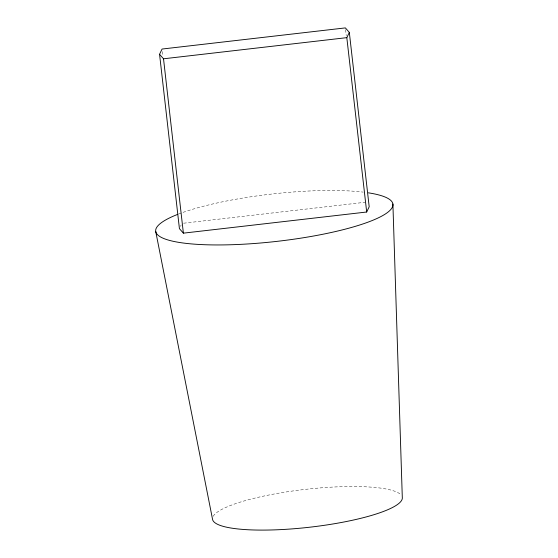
<?xml version="1.0" encoding="UTF-8"?>
<svg xmlns="http://www.w3.org/2000/svg" width="558" height="558" viewBox="0 0 558 558"><rect width="100%" height="100%" fill="white"/><g stroke="black" fill="none" stroke-linecap="round" stroke-linejoin="round"><path stroke-width="0.42" stroke-dasharray="2.79 2.09" d="M180.499 226.402L181.21 224.902M183.659 223.2L365.225 202.261M345.555 29.63L346.239 35.67M162.357 51.629L162.852 55.946M213.177 516.317A95.509 19.042 -6.5 0 1 304.598 489.464A95.509 19.042 -6.5 0 1 400.811 494.674M178.469 214.07A119.391 23.806 -6.5 0 1 363.174 192.119"/><path stroke-width="0.84" d="M159.56 54.293L162.064 49.041L345.36 27.9L349.322 32.406L369.187 206.767L366.683 212.012L183.387 233.153L179.425 228.654L159.56 54.293L163.522 58.799L183.387 233.153M366.683 212.012L346.818 37.651L349.322 32.406M163.522 58.799L346.818 37.651M155.703 231.389L212.535 519.254A95.509 19.042 -6.5 0 0 310.234 527.15A95.509 19.042 -6.5 0 0 402.297 497.366L392.902 204.026M368.357 192.824A119.391 23.806 -6.5 0 1 355.558 226.276A119.391 23.806 -6.5 0 1 196.263 244.285A119.391 23.806 -6.5 0 1 177.674 214.377"/></g></svg>
